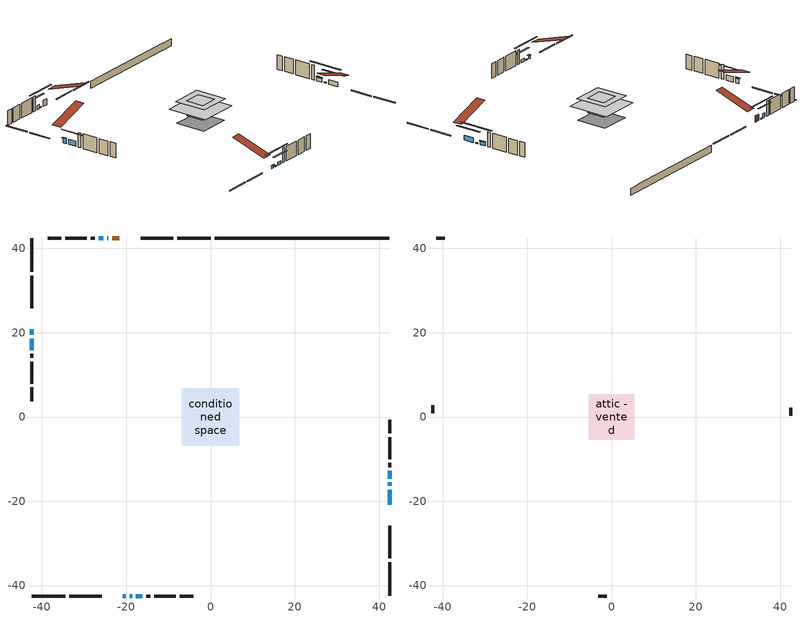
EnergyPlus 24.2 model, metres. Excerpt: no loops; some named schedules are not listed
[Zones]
conditioned space
 floor outside (Floor1 construction): -3.03,-3.03 -3.03,3.03 3.03,3.03 3.03,-3.03 z0.3
 floor adiabatic (AdiabaticFloorConstruction): -6.82,-6.82 -6.82,6.82 6.82,6.82 6.82,-6.82 z2.74
 floor foundation (Slab1 construction): -5.2,-5.16 -5.2,5.16 5.2,5.16 5.2,-5.16 z-2.06
 wall outside (RimJoist1 construction): 0.09,42.48 -7.91,42.48 / -42.48,-42.48 -34.48,-42.48 / -42.48,42.48 -42.48,34.48 / 42.48,-42.48 42.48,-34.48 z0.3:0.6
 wall outside (RimJoist2 construction): -8.84,42.48 -16.61,42.48 / -33.55,-42.48 -25.77,-42.48 / -42.48,33.55 -42.48,25.77 / 42.48,-33.55 42.48,-25.77 z0.3:0.6
 wall outside (AdiabaticWallConstruction 1): -21.61,42.48 -23.32,42.48 z0.3:2.33
 wall outside (AdiabaticWallConstruction): 42.48,-20.77 42.48,-17.29 z0.3:1.83; -20.77,-42.48 -20.1,-42.48 z0.3:1.19; -42.48,20.77 -42.48,19.55 z0.3:1.91; 42.48,-16.36 42.48,-15.53 z0.3:0.66; -24.24,42.48 -24.52,42.48 / -19.17,-42.48 -18.62,-42.48 z0.3:0.67; -25.45,42.48 -26.51,42.48 z0.3:1.7; -17.7,-42.48 -16.19,-42.48 z0.3:1.29; -42.48,18.62 -42.48,15.89 z0.3:2.1; 42.48,-14.61 42.48,-12.8 z0.3:1.49
 wall outside (Wall1 construction): -27.44,42.48 -28.4,42.48 / -15.27,-42.48 -14.3,-42.48 / -42.48,14.97 -42.48,14 / 42.48,-11.88 42.48,-10.91 z0.3:5.18
 wall outside (Wall2 construction): -29.33,42.48 -34.47,42.48 / -13.37,-42.48 -8.23,-42.48 / -42.48,13.07 -42.48,7.93 / 42.48,-9.98 42.48,-4.84 z0.3:5.18
 wall outside (Wall3 construction): -35.4,42.48 -38.67,42.48 / -7.3,-42.48 -4.04,-42.48 / -42.48,7 -42.48,3.74 / 42.48,-3.91 42.48,-0.65 z0.3:5.18
 wall foundation (FoundationWall1 construction): 1.02,42.48,-2.06 1.02,42.48,0.3 38.33,42.48,0.3 38.33,42.48,0.16 42.48,42.48,0.16 42.48,42.48,-2.06
 window (WindowConstruction): 42.48,-20.77 42.48,-17.29 z0.3:1.83
 window (WindowConstruction 5): -20.77,-42.48 -20.1,-42.48 z0.3:1.19
 window (WindowConstruction 6): -42.48,20.77 -42.48,19.55 z0.3:1.91
 window (WindowConstruction 7): 42.48,-16.36 42.48,-15.54 z0.3:0.66
 window (WindowConstruction 8): -24.25,42.48 -24.52,42.48 z0.3:0.66
 window (WindowConstruction 9): -19.17,-42.48 -18.62,-42.48 z0.3:0.66
 window (WindowConstruction 1): -25.45,42.48 -26.51,42.48 z0.3:1.7
 window (WindowConstruction 2): -17.69,-42.48 -16.2,-42.48 z0.3:1.29
 window (WindowConstruction 3): -42.48,18.62 -42.48,15.9 z0.3:2.1
 window (WindowConstruction 4): 42.48,-14.61 42.48,-12.8 z0.3:1.49
 door (Door): -21.61,42.48 -23.32,42.48 z0.3:2.33
 ceiling adiabatic (AdiabaticFloorConstruction): 6.82,-6.82 6.82,6.82 -6.82,6.82 -6.82,-6.82 z2.74
attic - vented
 floor to conditioned space (Floor2 construction Reversed): -3.03,-3.03 -3.03,3.03 3.03,3.03 3.03,-3.03 z5.18
 floor to conditioned space (Floor3 construction Reversed): -5.36,-5.36 -5.36,5.36 5.36,5.36 5.36,-5.36 z5.18
 wall outside (Wall4 construction): -39.6,42.48 -41.55,42.48 / -3.11,-42.48 -1.16,-42.48 / -42.48,2.81 -42.48,0.86 / 42.48,0.28 42.48,2.23 z0.3:5.18
 roof outside (Roof1 construction): -20.68,42.48,5.18 -20.68,30.54,9.16 -17.54,30.54,9.16 -17.54,42.48,5.18; -21.7,-42.48,5.18 -21.7,-30.54,9.16 -24.85,-30.54,9.16 -24.85,-42.48,5.18; -42.48,21.7,5.18 -30.54,21.7,9.16 -30.54,24.85,9.16 -42.48,24.85,5.18; 42.48,-21.7,5.18 30.54,-21.7,9.16 30.54,-24.85,9.16 42.48,-24.85,5.18
shading: 42.48,-14.65 42.48,-23.41 42.89,-23.41 42.89,-14.65 z4.47; -19.9,-42.48 -20.97,-42.48 -20.97,-42.89 -19.9,-42.89 z1.39; -42.48,19.35 -42.48,20.97 -42.89,20.97 -42.89,19.35 z2.11; 42.48,-10.16 42.48,-21.74 42.89,-21.74 42.89,-10.16 z6.04; -29.9,42.48 -18.87,42.48 -18.87,42.89 -29.9,42.89 z6.04; -13.24,-42.48 -24.55,-42.48 -24.55,-42.89 -13.24,-42.89 z6.04; -29.15,42.48 -22.81,42.48 -22.81,42.89 -29.15,42.89 z4.34; -13.56,-42.48 -20.33,-42.48 -20.33,-42.89 -13.56,-42.89 z3.93; -42.48,13.26 -42.48,21.26 -42.89,21.26 -42.89,13.26 z4.73; 42.48,-12.6 42.48,-14.81 42.89,-14.81 42.89,-12.6 z1.69
[Building]
Building 1: Terrain=Suburbs
[Site:Location]
Dauphin_MB: Latitude {deg}=51.1; Longitude {deg}=-100.05; Time Zone {hr}=-6; Elevation {m}=304; Keep Site Location Information=Yes
[Site:GroundTemperature:Shallow]
-3.0112, -5.6258, -5.83519, -4.59442, 0.38654, 5.3443, 9.64241, 12.3652, 12.5965, 10.382, 6.19347, 1.38779
[Site:WaterMainsTemperature]
Calculation Method=Schedule; Temperature Schedule=mains temperature schedule
[Material] Roughness=Rough; Thermal Absorptance=0.9
Name | Thickness {m} | Conductivity {W/m-K} | Density {kg/m3} | Specific Heat {J/kg-K} | Solar Absorptance | Visible Absorptance
asphalt or fiberglass shingles | 0.00635 | 0.162714 | 1121.4 | 1465.45 | 0.84 | 0.84
ceiling loosefill ins | 0.254 | 0.0480833 | 16.02 | 1046.75 | 0.7 | 0.7
ceiling loosefill ins 1 | 0.169333 | 0.0480833 | 16.02 | 1046.75 | 0.7 | 0.7
ceiling stud and cavity | 0.1397 | 0.163919 | 65.682 | 1177.47 | 0.7 | 0.7
ceiling stud and cavity 1 | 0.1397 | 0.139432 | 65.682 | 1177.47 | 0.7 | 0.7
concrete 4.0 in. | 0.1016 | 1.803125 | 2242.8 | 837.4 | 0.7 | 0.7
concrete 8.0 in. | 0.2032 | 1.803125 | 2242.8 | 837.4 | 0.7 | 0.7
door material | 0.04445 | 0.0451087 | 512.64 | 1214.23 | 0.7 | 0.7
exterior vertical ins | 0.0460229 | 0.029427 | 32.04 | 1214.23 | 0.7 | 0.7
floor covering | 0.0127 | 0.0433444 | 54.468 | 1339.84 | 0.6 | 0.6
floor rigid ins; rim joist rigid ins; wall rigid ins | 0.051816 | 0.029427 | 32.04 | 1214.23 | 0.7 | 0.7
floor rigid ins 1; wall rigid ins 1 | 0.512978 | 0.029427 | 32.04 | 1214.23 | 0.7 | 0.7
floor stud and cavity | 0.1397 | 0.0892238 | 92.3553 | 1139.71 | 0.7 | 0.7
floor stud and cavity 1 | 0.1397 | 1.75129 | 37.0049 | 1207.88 | 0.7 | 0.7
furniture material conditioned space 1 | 0.1524 | 0.115458 | 640.8 | 1214.23 | 0.6 | 0.6
gypsum board | 0.0127 | 0.160291 | 801 | 837.4 | 0.6 | 0.6
gypsum board 1 | 0.0127 | 0.160291 | 801 | 837.4 | 0.7 | 0.7
osb sheathing 0.5 in. | 0.0127 | 0.115458 | 512.64 | 1214.23 | 0.7 | 0.7
osb sheathing 0.75 in. | 0.01905 | 0.115458 | 512.64 | 1214.23 | 0.7 | 0.7
osb sheathing 2.0 in. | 0.0508 | 0.115458 | 512.64 | 1214.23 | 0.7 | 0.7
rim joist stud and cavity | 0.0508 | 0.0451784 | 125.044 | 1163.47 | 0.6 | 0.6
rim joist stud and cavity 1 | 0.0508 | 0.0402607 | 125.044 | 1163.47 | 0.6 | 0.6
wall stud and cavity | 0.1397 | 0.236836 | 139.0536 | 1170.24 | 0.7 | 0.7
wall stud and cavity 1 | 0.1397 | 0.212707 | 139.0536 | 1170.24 | 0.7 | 0.7
wall stud and cavity 2 | 0.1397 | 0.229306 | 139.0536 | 1170.24 | 0.7 | 0.7
wall stud and cavity 3 | 0.0889 | 6.1454 | 50.32683 | 1063.81 | 0.6 | 0.6
wall stud and cavity 4 | 0.0889 | 0.380278 | 52.3479 | 1209.89 | 0.7 | 0.7
wall stud and cavity 5 | 0.0889 | 0.391764 | 83.0341 | 1211.67 | 0.7 | 0.7
wood siding | 0.0254 | 0.102417 | 544.68 | 1172.36 | 0.4 | 0.4
wood siding 1 | 0.00254 | 0.102417 | 544.68 | 1172.36 | 0.4 | 0.4
wood siding 2; wood siding 3; wood siding 4 | 0.0254 | 0.102417 | 544.68 | 1172.36 | 0.7 | 0.7
[WindowMaterial:SimpleGlazingSystem]
Name | U-Factor {W/m2-K} | Solar Heat Gain Coefficient
WindowMaterial | 2.194547 | 0.6
WindowMaterial 1 | 2.21556 | 0.6
WindowMaterial 2 | 2.30697 | 0.56
WindowMaterial 3 | 2.16275 | 0.61
WindowMaterial 4 | 2.25473 | 0.58
WindowMaterial 5 | 2.34047 | 0.55
WindowMaterial 6 | 2.18433 | 0.61
WindowMaterial 7 | 2.67377 | 0.39
WindowMaterial 8 | 3.250655 | 0.43
[Construction]
AdiabaticFloorConstruction: floor stud and cavity 1, floor rigid ins 1, osb sheathing 0.75 in., floor covering
AdiabaticWallConstruction: wood siding 3, wall rigid ins 1, wall stud and cavity 4, gypsum board
AdiabaticWallConstruction 1: wood siding 4, wall rigid ins 1, wall stud and cavity 4, gypsum board
Door: door material
Floor1 construction: floor stud and cavity, floor rigid ins, osb sheathing 0.75 in., floor covering
Floor2 construction Reversed: gypsum board, ceiling stud and cavity, ceiling loosefill ins
Floor3 construction Reversed: gypsum board, ceiling stud and cavity 1, ceiling loosefill ins 1
FoundationWall1 construction: concrete 8.0 in., gypsum board 1
furniture construction conditioned space 1: furniture material conditioned space 1
PartitionWallConstruction: gypsum board, wall stud and cavity 5, gypsum board
RimJoist1 construction: wood siding 2, osb sheathing 2.0 in., rim joist stud and cavity
RimJoist2 construction: wood siding 2, rim joist rigid ins, osb sheathing 2.0 in., rim joist stud and cavity 1
Roof1 construction: asphalt or fiberglass shingles
Slab1 construction: concrete 4.0 in.
Wall1 construction: wood siding, wall rigid ins, osb sheathing 0.5 in., wall stud and cavity, gypsum board
Wall2 construction: wood siding, wall rigid ins, osb sheathing 0.5 in., wall stud and cavity 1, gypsum board
Wall3 construction: wood siding, wall rigid ins, osb sheathing 0.5 in., wall stud and cavity 2, gypsum board
Wall4 construction: wood siding 1, wall stud and cavity 3
WindowConstruction: WindowMaterial
WindowConstruction 1: WindowMaterial 1
WindowConstruction 2: WindowMaterial 2
WindowConstruction 3: WindowMaterial 3
WindowConstruction 4: WindowMaterial 4
WindowConstruction 5: WindowMaterial 5
WindowConstruction 6: WindowMaterial 6
WindowConstruction 7: WindowMaterial 7
WindowConstruction 8; WindowConstruction 9: WindowMaterial 8
[Zone] Multiplier=1; Part of Total Floor Area=Yes
Name | Volume {m3}
attic - vented | 98.485
conditioned space | 732.9
[Space]
Name | Zone | Volume {m3}
attic - vented 1 | attic - vented | 98.485
conditioned space 1 | conditioned space | 732.9
[ZoneInfiltration:EffectiveLeakageArea]
infil attic - vented 1: Zone or Space=attic - vented 1; Schedule=Always On Discrete; Effective Air Leakage Area {cm2}=5276.87; Stack Coefficient=0.000615767; Wind Coefficient=1.6766e-05
[ZoneMixing]
whole house fan mix: Zone or Space=attic - vented; Schedule=Always On Continuous; Design Flow Rate Calculation Method=Flow/Zone; Design Flow Rate {m3/s}=0; Source Zone or Space=conditioned space
[SurfaceProperty:ExposedFoundationPerimeter]
Slab1: Exposed Perimeter Calculation Method=TotalExposedPerimeter; Total Exposed Perimeter {m}=41.454
[InternalMass] Zone or ZoneList=conditioned space; Space or SpaceList=conditioned space 1
Name | Construction | Surface Area {m2}
furniture mass conditioned space 1 | furniture construction conditioned space 1 | 131.996
partition wall mass | PartitionWallConstruction | 329.989
[Lights]
interior lighting: Zone or ZoneList or Space or SpaceList=conditioned space 1; Schedule=interior lighting schedule; Design Level Calculation Method=LightingLevel; Lighting Level {W}=343.2; Return Air Fraction=0; Fraction Radiant=0.6; Fraction Visible=0.2; Fraction Replaceable=1
[People]
occupants: Zone or ZoneList or Space or SpaceList=conditioned space 1; Number of People Schedule=occupants schedule; Number of People Calculation Method=People; Number of People=3; Fraction Radiant=0.314171; Sensible Heat Fraction=0.56303; Activity Level Schedule=occupants activity schedule; Carbon Dioxide Generation Rate {m3/s-W}=0; Enable ASHRAE 55 Comfort Warnings=No; Mean Radiant Temperature Calculation Type=EnclosureAveraged
[ElectricEquipment] Zone or ZoneList or Space or SpaceList=conditioned space 1; Design Level Calculation Method=EquipmentLevel
Name | Schedule | Design Level {W} | Fraction Latent | Fraction Radiant | Fraction Lost
clothes dryer | clothes dryer schedule | 140.772 | 0.015 | 0.081 | 0.85
clothes washer | clothes washer schedule | 32.1985 | 0.03 | 0.162 | 0.7
cooking range | cooking range schedule | 215.147 | 0.08 | 0.432 | 0.2
dishwasher | dishwasher schedule | 66.8632 | 0.3 | 0.18 | 0.4
fridge | fridge schedule | 72.9452 | 0 | 0.6 | 0
mech vent house fan | mech vent house fan schedule | 14.2 | 0 | 0 | 1
mech vent house fan cfis | mech vent house fan cfis schedule | 0 | 0 | 0 | 0
misc plug loads | misc plug loads schedule | 494.7 | 0.045 | 0.513 | 0.1
whole house fan | Always On Discrete | 0 | 0 | 0 | 1
[OtherEquipment] Zone or ZoneList or Space or SpaceList=conditioned space 1; Design Level Calculation Method=EquipmentLevel
Name | Fuel Type | Schedule | Design Level {W} | Fraction Latent | Fraction Radiant | Fraction Lost
clothes dryer 1 | Electricity | clothes dryer schedule | 0 | 0.015 | 0.081 | 0.85
cooking range 1 | Electricity | cooking range schedule | 0 | 0.08 | 0.432 | 0.2
general water use latent | None | general water use schedule | 62.594 | 1 | 0 | 0
general water use sensible | None | general water use schedule | -61.6891 | 0 | 0.6 | 0
mech vent house fan latent load | None | Always On Discrete | 0 | 1 | 0 | 0
mech vent house fan sensible load | None | Always On Discrete | 0 | 0 | 0 | 0
water heater energy adjustment1 | NaturalGas | Always On Discrete | 0.01 | 0 | 0 | 1
[ZoneInfiltration:DesignFlowRate] Zone or ZoneList or Space or SpaceList=conditioned space 1; Schedule=Always On Discrete; Design Flow Rate Calculation Method=Flow/Zone; Design Flow Rate {m3/s}=0
infil flow; natural vent flow; whole house fan flow
[Foundation:Kiva]
Foundation Kiva 1: Initial Indoor Air Temperature {C}=21; Wall Height Above Grade {m}=0.300015; Wall Depth Below Slab {m}=0.2032; Custom Block Material Name 1=exterior vertical ins; Custom Block Depth 1 {m}=2.36001; Custom Block X Position 1 {m}=0.2159; Custom Block Z Position 1 {m}=0
[Foundation:Kiva:Settings]
Soil Conductivity {W/m-K}=0.849921; Soil Density {kg/m3}=1842.3; Soil Specific Heat {J/kg-K}=418.7; Ground Solar Absorptivity=0.9; Ground Thermal Absorptivity=0.9; Ground Surface Roughness {m}=0.03; Far-Field Width {m}=40; Deep-Ground Boundary Condition=ZeroFlux; Deep-Ground Depth {m}=40; Minimum Cell Dimension {m}=0.2; Maximum Cell Growth Coefficient=3; Simulation Timestep=Timestep
[Exterior:Lights]
exterior lighting: Schedule=exterior lighting schedule; Design Level {W}=75.6
[Schedule:Constant]
Name | Hourly Value
Always On Continuous; mech vent house fan schedule; mech vent house fan cfis schedule; Always On Discrete | 1
occupants activity schedule | 117.228
fridge schedule | 0
[Schedule:Week:Daily]
interior lighting schedule Week Rule - Jan1-Jan27: interior lighting schedule day, interior lighting schedule day, interior lighting schedule day, interior lighting schedule day, interior lighting schedule day, interior lighting schedule day, interior lighting schedule day, interior lighting schedule default day, interior lighting schedule default day, interior lighting schedule default day, interior lighting schedule default day, interior lighting schedule default day
interior lighting schedule Week Rule - Jan28-Feb3: interior lighting schedule day, interior lighting schedule day, interior lighting schedule day, interior lighting schedule day, interior lighting schedule day 1, interior lighting schedule day 1, interior lighting schedule day 1, interior lighting schedule default day, interior lighting schedule default day, interior lighting schedule default day, interior lighting schedule default day, interior lighting schedule default day
interior lighting schedule Week Rule - Feb4-Feb24: interior lighting schedule day 1, interior lighting schedule day 1, interior lighting schedule day 1, interior lighting schedule day 1, interior lighting schedule day 1, interior lighting schedule day 1, interior lighting schedule day 1, interior lighting schedule default day, interior lighting schedule default day, interior lighting schedule default day, interior lighting schedule default day, interior lighting schedule default day
interior lighting schedule Week Rule - Feb25-Mar3: interior lighting schedule day 1, interior lighting schedule day 1, interior lighting schedule day 1, interior lighting schedule day 1, interior lighting schedule day 2, interior lighting schedule day 2, interior lighting schedule day 2, interior lighting schedule default day, interior lighting schedule default day, interior lighting schedule default day, interior lighting schedule default day, interior lighting schedule default day
interior lighting schedule Week Rule - Mar4-Mar31: interior lighting schedule day 2, interior lighting schedule day 2, interior lighting schedule day 2, interior lighting schedule day 2, interior lighting schedule day 2, interior lighting schedule day 2, interior lighting schedule day 2, interior lighting schedule default day, interior lighting schedule default day, interior lighting schedule default day, interior lighting schedule default day, interior lighting schedule default day
interior lighting schedule Week Rule - Apr1-Apr28: interior lighting schedule day 3, interior lighting schedule day 3, interior lighting schedule day 3, interior lighting schedule day 3, interior lighting schedule day 3, interior lighting schedule day 3, interior lighting schedule day 3, interior lighting schedule default day, interior lighting schedule default day, interior lighting schedule default day, interior lighting schedule default day, interior lighting schedule default day
interior lighting schedule Week Rule - Apr29-May5: interior lighting schedule day 3, interior lighting schedule day 3, interior lighting schedule day 4, interior lighting schedule day 4, interior lighting schedule day 4, interior lighting schedule day 4, interior lighting schedule day 4, interior lighting schedule default day, interior lighting schedule default day, interior lighting schedule default day, interior lighting schedule default day, interior lighting schedule default day
interior lighting schedule Week Rule - May6-May26: interior lighting schedule day 4, interior lighting schedule day 4, interior lighting schedule day 4, interior lighting schedule day 4, interior lighting schedule day 4, interior lighting schedule day 4, interior lighting schedule day 4, interior lighting schedule default day, interior lighting schedule default day, interior lighting schedule default day, interior lighting schedule default day, interior lighting schedule default day
interior lighting schedule Week Rule - May27-Jun2: interior lighting schedule day 4, interior lighting schedule day 4, interior lighting schedule day 4, interior lighting schedule day 4, interior lighting schedule day 4, interior lighting schedule day 5, interior lighting schedule day 5, interior lighting schedule default day, interior lighting schedule default day, interior lighting schedule default day, interior lighting schedule default day, interior lighting schedule default day
interior lighting schedule Week Rule - Jun3-Jun30: interior lighting schedule day 5, interior lighting schedule day 5, interior lighting schedule day 5, interior lighting schedule day 5, interior lighting schedule day 5, interior lighting schedule day 5, interior lighting schedule day 5, interior lighting schedule default day, interior lighting schedule default day, interior lighting schedule default day, interior lighting schedule default day, interior lighting schedule default day
interior lighting schedule Week Rule - Jul1-Jul28: interior lighting schedule day 6, interior lighting schedule day 6, interior lighting schedule day 6, interior lighting schedule day 6, interior lighting schedule day 6, interior lighting schedule day 6, interior lighting schedule day 6, interior lighting schedule default day, interior lighting schedule default day, interior lighting schedule default day, interior lighting schedule default day, interior lighting schedule default day
interior lighting schedule Week Rule - Jul29-Aug4: interior lighting schedule day 6, interior lighting schedule day 6, interior lighting schedule day 6, interior lighting schedule day 7, interior lighting schedule day 7, interior lighting schedule day 7, interior lighting schedule day 7, interior lighting schedule default day, interior lighting schedule default day, interior lighting schedule default day, interior lighting schedule default day, interior lighting schedule default day
interior lighting schedule Week Rule - Aug5-Aug25: interior lighting schedule day 7, interior lighting schedule day 7, interior lighting schedule day 7, interior lighting schedule day 7, interior lighting schedule day 7, interior lighting schedule day 7, interior lighting schedule day 7, interior lighting schedule default day, interior lighting schedule default day, interior lighting schedule default day, interior lighting schedule default day, interior lighting schedule default day
interior lighting schedule Week Rule - Aug26-Sep1: interior lighting schedule day 7, interior lighting schedule day 7, interior lighting schedule day 7, interior lighting schedule day 7, interior lighting schedule day 7, interior lighting schedule day 7, interior lighting schedule day 8, interior lighting schedule default day, interior lighting schedule default day, interior lighting schedule default day, interior lighting schedule default day, interior lighting schedule default day
interior lighting schedule Week Rule - Sep2-Sep29: interior lighting schedule day 8, interior lighting schedule day 8, interior lighting schedule day 8, interior lighting schedule day 8, interior lighting schedule day 8, interior lighting schedule day 8, interior lighting schedule day 8, interior lighting schedule default day, interior lighting schedule default day, interior lighting schedule default day, interior lighting schedule default day, interior lighting schedule default day
interior lighting schedule Week Rule - Sep30-Oct6: interior lighting schedule day 8, interior lighting schedule day 9, interior lighting schedule day 9, interior lighting schedule day 9, interior lighting schedule day 9, interior lighting schedule day 9, interior lighting schedule day 9, interior lighting schedule default day, interior lighting schedule default day, interior lighting schedule default day, interior lighting schedule default day, interior lighting schedule default day
interior lighting schedule Week Rule - Oct7-Oct27: interior lighting schedule day 9, interior lighting schedule day 9, interior lighting schedule day 9, interior lighting schedule day 9, interior lighting schedule day 9, interior lighting schedule day 9, interior lighting schedule day 9, interior lighting schedule default day, interior lighting schedule default day, interior lighting schedule default day, interior lighting schedule default day, interior lighting schedule default day
interior lighting schedule Week Rule - Oct28-Nov3: interior lighting schedule day 9, interior lighting schedule day 9, interior lighting schedule day 9, interior lighting schedule day 9, interior lighting schedule day 10, interior lighting schedule day 10, interior lighting schedule day 10, interior lighting schedule default day, interior lighting schedule default day, interior lighting schedule default day, interior lighting schedule default day, interior lighting schedule default day
interior lighting schedule Week Rule - Nov4-Nov24: interior lighting schedule day 10, interior lighting schedule day 10, interior lighting schedule day 10, interior lighting schedule day 10, interior lighting schedule day 10, interior lighting schedule day 10, interior lighting schedule day 10, interior lighting schedule default day, interior lighting schedule default day, interior lighting schedule default day, interior lighting schedule default day, interior lighting schedule default day
interior lighting schedule Week Rule - Nov25-Dec1: interior lighting schedule day 10, interior lighting schedule day 10, interior lighting schedule day 10, interior lighting schedule day 10, interior lighting schedule day 10, interior lighting schedule day 10, interior lighting schedule day 11, interior lighting schedule default day, interior lighting schedule default day, interior lighting schedule default day, interior lighting schedule default day, interior lighting schedule default day
interior lighting schedule Week Rule - Dec2-Dec31: interior lighting schedule day 11, interior lighting schedule day 11, interior lighting schedule day 11, interior lighting schedule day 11, interior lighting schedule day 11, interior lighting schedule day 11, interior lighting schedule day 11, interior lighting schedule default day, interior lighting schedule default day, interior lighting schedule default day, interior lighting schedule default day, interior lighting schedule default day
occupants schedule Week Rule - Jan1-Dec31: occupants schedule day, occupants schedule day, occupants schedule day, occupants schedule day, occupants schedule day, occupants schedule day, occupants schedule day, occupants schedule default day, occupants schedule default day, occupants schedule default day, occupants schedule default day, occupants schedule default day
clothes dryer schedule Week Rule - Jan1-Dec31: clothes dryer schedule day, clothes dryer schedule day, clothes dryer schedule day, clothes dryer schedule day, clothes dryer schedule day, clothes dryer schedule day, clothes dryer schedule day, clothes dryer schedule default day, clothes dryer schedule default day, clothes dryer schedule default day, clothes dryer schedule default day, clothes dryer schedule default day
clothes washer schedule Week Rule - Jan1-Dec31: clothes washer schedule day, clothes washer schedule day, clothes washer schedule day, clothes washer schedule day, clothes washer schedule day, clothes washer schedule day, clothes washer schedule day, clothes washer schedule default day, clothes washer schedule default day, clothes washer schedule default day, clothes washer schedule default day, clothes washer schedule default day
cooking range schedule Week Rule - Jan1-Dec31: cooking range schedule day, cooking range schedule day, cooking range schedule day, cooking range schedule day, cooking range schedule day, cooking range schedule day, cooking range schedule day, cooking range schedule default day, cooking range schedule default day, cooking range schedule default day, cooking range schedule default day, cooking range schedule default day
dishwasher schedule Week Rule - Jan1-Dec31: dishwasher schedule day, dishwasher schedule day, dishwasher schedule day, dishwasher schedule day, dishwasher schedule day, dishwasher schedule day, dishwasher schedule day, dishwasher schedule default day, dishwasher schedule default day, dishwasher schedule default day, dishwasher schedule default day, dishwasher schedule default day
misc plug loads schedule Week Rule - Jan1-Dec31: misc plug loads schedule day, misc plug loads schedule day, misc plug loads schedule day, misc plug loads schedule day, misc plug loads schedule day, misc plug loads schedule day, misc plug loads schedule day, misc plug loads schedule default day, misc plug loads schedule default day, misc plug loads schedule default day, misc plug loads schedule default day, misc plug loads schedule default day
general water use schedule Week Rule - Jan1-Dec31: general water use schedule day, general water use schedule day, general water use schedule day, general water use schedule day, general water use schedule day, general water use schedule day, general water use schedule day, general water use schedule default day, general water use schedule default day, general water use schedule default day, general water use schedule default day, general water use schedule default day
exterior lighting schedule Week Rule - Jan1-Jan27: exterior lighting schedule day, exterior lighting schedule day, exterior lighting schedule day, exterior lighting schedule day, exterior lighting schedule day, exterior lighting schedule day, exterior lighting schedule day, exterior lighting schedule default day, exterior lighting schedule default day, exterior lighting schedule default day, exterior lighting schedule default day, exterior lighting schedule default day
exterior lighting schedule Week Rule - Jan28-Feb3: exterior lighting schedule day, exterior lighting schedule day, exterior lighting schedule day, exterior lighting schedule day, exterior lighting schedule day 1, exterior lighting schedule day 1, exterior lighting schedule day 1, exterior lighting schedule default day, exterior lighting schedule default day, exterior lighting schedule default day, exterior lighting schedule default day, exterior lighting schedule default day
exterior lighting schedule Week Rule - Feb4-Feb24: exterior lighting schedule day 1, exterior lighting schedule day 1, exterior lighting schedule day 1, exterior lighting schedule day 1, exterior lighting schedule day 1, exterior lighting schedule day 1, exterior lighting schedule day 1, exterior lighting schedule default day, exterior lighting schedule default day, exterior lighting schedule default day, exterior lighting schedule default day, exterior lighting schedule default day
exterior lighting schedule Week Rule - Feb25-Mar3: exterior lighting schedule day 1, exterior lighting schedule day 1, exterior lighting schedule day 1, exterior lighting schedule day 1, exterior lighting schedule day 2, exterior lighting schedule day 2, exterior lighting schedule day 2, exterior lighting schedule default day, exterior lighting schedule default day, exterior lighting schedule default day, exterior lighting schedule default day, exterior lighting schedule default day
exterior lighting schedule Week Rule - Mar4-Mar31: exterior lighting schedule day 2, exterior lighting schedule day 2, exterior lighting schedule day 2, exterior lighting schedule day 2, exterior lighting schedule day 2, exterior lighting schedule day 2, exterior lighting schedule day 2, exterior lighting schedule default day, exterior lighting schedule default day, exterior lighting schedule default day, exterior lighting schedule default day, exterior lighting schedule default day
exterior lighting schedule Week Rule - Apr1-Apr28: exterior lighting schedule day 3, exterior lighting schedule day 3, exterior lighting schedule day 3, exterior lighting schedule day 3, exterior lighting schedule day 3, exterior lighting schedule day 3, exterior lighting schedule day 3, exterior lighting schedule default day, exterior lighting schedule default day, exterior lighting schedule default day, exterior lighting schedule default day, exterior lighting schedule default day
exterior lighting schedule Week Rule - Apr29-May5: exterior lighting schedule day 3, exterior lighting schedule day 3, exterior lighting schedule day 4, exterior lighting schedule day 4, exterior lighting schedule day 4, exterior lighting schedule day 4, exterior lighting schedule day 4, exterior lighting schedule default day, exterior lighting schedule default day, exterior lighting schedule default day, exterior lighting schedule default day, exterior lighting schedule default day
exterior lighting schedule Week Rule - May6-May26: exterior lighting schedule day 4, exterior lighting schedule day 4, exterior lighting schedule day 4, exterior lighting schedule day 4, exterior lighting schedule day 4, exterior lighting schedule day 4, exterior lighting schedule day 4, exterior lighting schedule default day, exterior lighting schedule default day, exterior lighting schedule default day, exterior lighting schedule default day, exterior lighting schedule default day
exterior lighting schedule Week Rule - May27-Jun2: exterior lighting schedule day 4, exterior lighting schedule day 4, exterior lighting schedule day 4, exterior lighting schedule day 4, exterior lighting schedule day 4, exterior lighting schedule day 5, exterior lighting schedule day 5, exterior lighting schedule default day, exterior lighting schedule default day, exterior lighting schedule default day, exterior lighting schedule default day, exterior lighting schedule default day
exterior lighting schedule Week Rule - Jun3-Jun30: exterior lighting schedule day 5, exterior lighting schedule day 5, exterior lighting schedule day 5, exterior lighting schedule day 5, exterior lighting schedule day 5, exterior lighting schedule day 5, exterior lighting schedule day 5, exterior lighting schedule default day, exterior lighting schedule default day, exterior lighting schedule default day, exterior lighting schedule default day, exterior lighting schedule default day
exterior lighting schedule Week Rule - Jul1-Jul28: exterior lighting schedule day 6, exterior lighting schedule day 6, exterior lighting schedule day 6, exterior lighting schedule day 6, exterior lighting schedule day 6, exterior lighting schedule day 6, exterior lighting schedule day 6, exterior lighting schedule default day, exterior lighting schedule default day, exterior lighting schedule default day, exterior lighting schedule default day, exterior lighting schedule default day
exterior lighting schedule Week Rule - Jul29-Aug4: exterior lighting schedule day 6, exterior lighting schedule day 6, exterior lighting schedule day 6, exterior lighting schedule day 7, exterior lighting schedule day 7, exterior lighting schedule day 7, exterior lighting schedule day 7, exterior lighting schedule default day, exterior lighting schedule default day, exterior lighting schedule default day, exterior lighting schedule default day, exterior lighting schedule default day
exterior lighting schedule Week Rule - Aug5-Aug25: exterior lighting schedule day 7, exterior lighting schedule day 7, exterior lighting schedule day 7, exterior lighting schedule day 7, exterior lighting schedule day 7, exterior lighting schedule day 7, exterior lighting schedule day 7, exterior lighting schedule default day, exterior lighting schedule default day, exterior lighting schedule default day, exterior lighting schedule default day, exterior lighting schedule default day
exterior lighting schedule Week Rule - Aug26-Sep1: exterior lighting schedule day 7, exterior lighting schedule day 7, exterior lighting schedule day 7, exterior lighting schedule day 7, exterior lighting schedule day 7, exterior lighting schedule day 7, exterior lighting schedule day 8, exterior lighting schedule default day, exterior lighting schedule default day, exterior lighting schedule default day, exterior lighting schedule default day, exterior lighting schedule default day
exterior lighting schedule Week Rule - Sep2-Sep29: exterior lighting schedule day 8, exterior lighting schedule day 8, exterior lighting schedule day 8, exterior lighting schedule day 8, exterior lighting schedule day 8, exterior lighting schedule day 8, exterior lighting schedule day 8, exterior lighting schedule default day, exterior lighting schedule default day, exterior lighting schedule default day, exterior lighting schedule default day, exterior lighting schedule default day
exterior lighting schedule Week Rule - Sep30-Oct6: exterior lighting schedule day 8, exterior lighting schedule day 9, exterior lighting schedule day 9, exterior lighting schedule day 9, exterior lighting schedule day 9, exterior lighting schedule day 9, exterior lighting schedule day 9, exterior lighting schedule default day, exterior lighting schedule default day, exterior lighting schedule default day, exterior lighting schedule default day, exterior lighting schedule default day
exterior lighting schedule Week Rule - Oct7-Oct27: exterior lighting schedule day 9, exterior lighting schedule day 9, exterior lighting schedule day 9, exterior lighting schedule day 9, exterior lighting schedule day 9, exterior lighting schedule day 9, exterior lighting schedule day 9, exterior lighting schedule default day, exterior lighting schedule default day, exterior lighting schedule default day, exterior lighting schedule default day, exterior lighting schedule default day
exterior lighting schedule Week Rule - Oct28-Nov3: exterior lighting schedule day 9, exterior lighting schedule day 9, exterior lighting schedule day 9, exterior lighting schedule day 9, exterior lighting schedule day 10, exterior lighting schedule day 10, exterior lighting schedule day 10, exterior lighting schedule default day, exterior lighting schedule default day, exterior lighting schedule default day, exterior lighting schedule default day, exterior lighting schedule default day
[Schedule:Year]
interior lighting schedule: interior lighting schedule Week Rule - Jan1-Jan27, 1, 1, 1, 27, interior lighting schedule Week Rule - Jan28-Feb3, 1, 28, 2, 3, interior lighting schedule Week Rule - Feb4-Feb24, 2, 4, 2, 24, interior lighting schedule Week Rule - Feb25-Mar3, 2, 25, 3, 3, interior lighting schedule Week Rule - Mar4-Mar31, 3, 4, 3, 31, interior lighting schedule Week Rule - Apr1-Apr28, 4, 1, 4, 28, interior lighting schedule Week Rule - Apr29-May5, 4, 29, 5, 5, interior lighting schedule Week Rule - May6-May26, 5, 6, 5, 26, interior lighting schedule Week Rule - May27-Jun2, 5, 27, 6, 2, interior lighting schedule Week Rule - Jun3-Jun30, 6, 3, 6, 30, interior lighting schedule Week Rule - Jul1-Jul28, 7, 1, 7, 28, interior lighting schedule Week Rule - Jul29-Aug4, 7, 29, 8, 4, interior lighting schedule Week Rule - Aug5-Aug25, 8, 5, 8, 25, interior lighting schedule Week Rule - Aug26-Sep1, 8, 26, 9, 1, interior lighting schedule Week Rule - Sep2-Sep29, 9, 2, 9, 29, interior lighting schedule Week Rule - Sep30-Oct6, 9, 30, 10, 6, interior lighting schedule Week Rule - Oct7-Oct27, 10, 7, 10, 27, interior lighting schedule Week Rule - Oct28-Nov3, 10, 28, 11, 3, interior lighting schedule Week Rule - Nov4-Nov24, 11, 4, 11, 24, interior lighting schedule Week Rule - Nov25-Dec1, 11, 25, 12, 1, interior lighting schedule Week Rule - Dec2-Dec31, 12, 2, 12, 31
occupants schedule: occupants schedule Week Rule - Jan1-Dec31, 1, 1, 12, 31
clothes dryer schedule: clothes dryer schedule Week Rule - Jan1-Dec31, 1, 1, 12, 31
clothes washer schedule: clothes washer schedule Week Rule - Jan1-Dec31, 1, 1, 12, 31
cooking range schedule: cooking range schedule Week Rule - Jan1-Dec31, 1, 1, 12, 31
dishwasher schedule: dishwasher schedule Week Rule - Jan1-Dec31, 1, 1, 12, 31
misc plug loads schedule: misc plug loads schedule Week Rule - Jan1-Dec31, 1, 1, 12, 31
general water use schedule: general water use schedule Week Rule - Jan1-Dec31, 1, 1, 12, 31
exterior lighting schedule: exterior lighting schedule Week Rule - Jan1-Jan27, 1, 1, 1, 27, exterior lighting schedule Week Rule - Jan28-Feb3, 1, 28, 2, 3, exterior lighting schedule Week Rule - Feb4-Feb24, 2, 4, 2, 24, exterior lighting schedule Week Rule - Feb25-Mar3, 2, 25, 3, 3, exterior lighting schedule Week Rule - Mar4-Mar31, 3, 4, 3, 31, exterior lighting schedule Week Rule - Apr1-Apr28, 4, 1, 4, 28, exterior lighting schedule Week Rule - Apr29-May5, 4, 29, 5, 5, exterior lighting schedule Week Rule - May6-May26, 5, 6, 5, 26, exterior lighting schedule Week Rule - May27-Jun2, 5, 27, 6, 2, exterior lighting schedule Week Rule - Jun3-Jun30, 6, 3, 6, 30, exterior lighting schedule Week Rule - Jul1-Jul28, 7, 1, 7, 28, exterior lighting schedule Week Rule - Jul29-Aug4, 7, 29, 8, 4, exterior lighting schedule Week Rule - Aug5-Aug25, 8, 5, 8, 25, exterior lighting schedule Week Rule - Aug26-Sep1, 8, 26, 9, 1, exterior lighting schedule Week Rule - Sep2-Sep29, 9, 2, 9, 29, exterior lighting schedule Week Rule - Sep30-Oct6, 9, 30, 10, 6, exterior lighting schedule Week Rule - Oct7-Oct27, 10, 7, 10, 27, exterior lighting schedule Week Rule - Oct28-Nov3, 10, 28, 11, 3, exterior lighting schedule Week Rule - Nov4-Nov24, 11, 4, 11, 24, exterior lighting schedule Week Rule - Nov25-Dec1, 11, 25, 12, 1, exterior lighting schedule Week Rule - Dec2-Dec31, 12, 2, 12, 31
[Schedule:Compact]
mains temperature schedule: Through: 01/01, For: AllDays, Until: 24:00, 3.195, Through: 01/02, For: AllDays, Until: 24:00, 3.11444, Through: 01/03, For: AllDays, Until: 24:00, 3.035, Through: 01/04, For: AllDays, Until: 24:00, 2.95667, Through: 01/05, For: AllDays, Until: 24:00, 2.87944, Through: 01/06, For: AllDays, Until: 24:00, 2.80333, Through: 01/07, For: AllDays, Until: 24:00, 2.72833, Through: 01/08, For: AllDays, Until: 24:00, 2.65444, Through: 01/09, For: AllDays, Until: 24:00, 2.58167, Through: 01/10, For: AllDays, Until: 24:00, 2.51, Through: 01/11, For: AllDays, Until: 24:00, 2.43944, Through: 01/12, For: AllDays, Until: 24:00, 2.37056, Through: 01/13, For: AllDays, Until: 24:00, 2.30278, Through: 01/14, For: AllDays, Until: 24:00, 2.23611, Through: 01/15, For: AllDays, Until: 24:00, 2.17056, Through: 01/16, For: AllDays, Until: 24:00, 2.10667, Through: 01/17, For: AllDays, Until: 24:00, 2.04389, Through: 01/18, For: AllDays, Until: 24:00, 1.98222, Through: 01/19, For: AllDays, Until: 24:00, 1.92222, Through: 01/20, For: AllDays, Until: 24:00, 1.86333, Through: 01/21, For: AllDays, Until: 24:00, 1.80611, Through: 01/22, For: AllDays, Until: 24:00, 1.75056, Through: 01/23, For: AllDays, Until: 24:00, 1.69556, Through: 01/24, For: AllDays, Until: 24:00, 1.64278, Through: 01/25, For: AllDays, Until: 24:00, 1.59111, Through: 01/26, For: AllDays, Until: 24:00, 1.54111, Through: 01/27, For: AllDays, Until: 24:00, 1.49222, Through: 01/28, For: AllDays, Until: 24:00, 1.44556, Through: 01/29, For: AllDays, Until: 24:00, 1.39944, Through: 01/30, For: AllDays, Until: 24:00, 1.35556, Through: 01/31, For: AllDays, Until: 24:00, 1.31333, Through: 02/01, For: AllDays, Until: 24:00, 1.27222, Through: 02/02, For: AllDays, Until: 24:00, 1.23278, Through: 02/03, For: AllDays, Until: 24:00, 1.195, Through: 02/04, For: AllDays, Until: 24:00, 1.15833, Through: 02/05, For: AllDays, Until: 24:00, 1.12389, Through: 02/06, For: AllDays, Until: 24:00, 1.09056, Through: 02/07, For: AllDays, Until: 24:00, 1.05944, Through: 02/08, For: AllDays, Until: 24:00, 1.02944, Through: 02/09, For: AllDays, Until: 24:00, 1.00111, Through: 02/10, For: AllDays, Until: 24:00, 0.975, Through: 02/11, For: AllDays, Until: 24:00, 0.95, Through: 02/12, For: AllDays, Until: 24:00, 0.926667, Through: 02/13, For: AllDays, Until: 24:00, 0.905, Through: 02/14, For: AllDays, Until: 24:00, 0.885, Through: 02/15, For: AllDays, Until: 24:00, 0.867222, Through: 02/16, For: AllDays, Until: 24:00, 0.850556, Through: 02/17, For: AllDays, Until: 24:00, 0.835556, Through: 02/18, For: AllDays, Until: 24:00, 0.822778, Through: 02/19, For: AllDays, Until: 24:00, 0.811111, Through: 02/20, For: AllDays, Until: 24:00, 0.801111, Through: 02/21, For: AllDays, Until: 24:00, 0.793333, Through: 02/22, For: AllDays, Until: 24:00, 0.787222, Through: 02/23, For: AllDays, Until: 24:00, 0.782222, Through: 02/24, For: AllDays, Until: 24:00, 0.779444, Through: 02/25, For: AllDays, Until: 24:00, 0.778333, Through: 02/26, For: AllDays, Until: 24:00, 0.778889, Through: 02/27, For: AllDays, Until: 24:00, 0.781111, Through: 02/28, For: AllDays, Until: 24:00, 0.785, Through: 03/01, For: AllDays, Until: 24:00, 0.790556, Through: 03/02, For: AllDays, Until: 24:00, 0.797778, Through: 03/03, For: AllDays, Until: 24:00, 0.807222, Through: 03/04, For: AllDays, Until: 24:00, 0.817778, Through: 03/05, For: AllDays, Until: 24:00, 0.83, Through: 03/06, For: AllDays, Until: 24:00, 0.844444, Through: 03/07, For: AllDays, Until: 24:00, 0.86, Through: 03/08, For: AllDays, Until: 24:00, 0.877778, Through: 03/09, For: AllDays, Until: 24:00, 0.897222, Through: 03/10, For: AllDays, Until: 24:00, 0.917778, Through: 03/11, For: AllDays, Until: 24:00, 0.940556, Through: 03/12, For: AllDays, Until: 24:00, 0.964444, Through: 03/13, For: AllDays, Until: 24:00, 0.990556, Through: 03/14, For: AllDays, Until: 24:00, 1.01778, Through: 03/15, For: AllDays, Until: 24:00, 1.04722, Through: 03/16, For: AllDays, Until: 24:00, 1.07778, Through: 03/17, For: AllDays, Until: 24:00, 1.11056, Through: 03/18, For: AllDays, Until: 24:00, 1.14444, Through: 03/19, For: AllDays, Until: 24:00, 1.18, Through: 03/20, For: AllDays, Until: 24:00, 1.21722, Through: 03/21, For: AllDays, Until: 24:00, 1.25611, Through: 03/22, For: AllDays, Until: 24:00, 1.29667, Through: 03/23, For: AllDays, Until: 24:00, 1.33833, Through: 03/24, For: AllDays, Until: 24:00, 1.38167, Through: 03/25, For: AllDays, Until: 24:00, 1.42667, Through: 03/26, For: AllDays, Until: 24:00, 1.47333, Through: 03/27, For: AllDays, Until: 24:00, 1.52167, Through: 03/28, For: AllDays, Until: 24:00, 1.57111, Through: 03/29, For: AllDays, Until: 24:00, 1.62222, Through: 03/30, For: AllDays, Until: 24:00, 1.67444, Through: 03/31, For: AllDays, Until: 24:00, 1.72833, Through: 04/01, For: AllDays, Until: 24:00, 1.78389, Through: 04/02, For: AllDays, Until: 24:00, 1.84056, Through: 04/03, For: AllDays, Until: 24:00, 1.89833, Through: 04/04, For: AllDays, Until: 24:00, 1.95833, Through: 04/05, For: AllDays, Until: 24:00, 2.01889, Through: 04/06, For: AllDays, Until: 24:00, 2.08111, Through: 04/07, For: AllDays, Until: 24:00, 2.145, Through: 04/08, For: AllDays, Until: 24:00, 2.20944, Through: 04/09, For: AllDays, Until: 24:00, 2.27556, Through: 04/10, For: AllDays, Until: 24:00, 2.34333, Through: 04/11, For: AllDays, Until: 24:00, 2.41167, Through: 04/12, For: AllDays, Until: 24:00, 2.48167, Through: 04/13, For: AllDays, Until: 24:00, 2.55278, Through: 04/14, For: AllDays, Until: 24:00, 2.625, Through: 04/15, For: AllDays, Until: 24:00, 2.69833, Through: 04/16, For: AllDays, Until: 24:00, 2.77333, Through: 04/17, For: AllDays, Until: 24:00, 2.84889, Through: 04/18, For: AllDays, Until: 24:00, 2.92556, Through: 04/19, For: AllDays, Until: 24:00, 3.00333, Through: 04/20, For: AllDays, Until: 24:00, 3.08278, Through: 04/21, For: AllDays, Until: 24:00, 3.16222, Through: 04/22, For: AllDays, Until: 24:00, 3.24333, Through: 04/23, For: AllDays, Until: 24:00, 3.32556, Through: 04/24, For: AllDays, Until: 24:00, 3.40833, Through: 04/25, For: AllDays, Until: 24:00, 3.49222, Through: 04/26, For: AllDays, Until: 24:00, 3.57667, Through: 04/27, For: AllDays, Until: 24:00, 3.66278, Through: 04/28, For: AllDays, Until: 24:00, 3.74889, Through: 04/29, For: AllDays, Until: 24:00, 3.83611, Through: 04/30, For: AllDays, Until: 24:00, 3.92444, Through: 05/01, For: AllDays, Until: 24:00, 4.01333, Through: 05/02, For: AllDays, Until: 24:00, 4.10278, Through: 05/03, For: AllDays, Until: 24:00, 4.19333, Through: 05/04, For: AllDays, Until: 24:00, 4.28444, Through: 05/05, For: AllDays, Until: 24:00, 4.37611, Through: 05/06, For: AllDays, Until: 24:00, 4.46833, Through: 05/07, For: AllDays, Until: 24:00, 4.56167, Through: 05/08, For: AllDays, Until: 24:00, 4.655, Through: 05/09, For: AllDays, Until: 24:00, 4.74944, Through: 05/10, For: AllDays, Until: 24:00, 4.84389, Through: 05/11, For: AllDays, Until: 24:00, 4.93944, Through: 05/12, For: AllDays, Until: 24:00, 5.035, Through: 05/13, For: AllDays, Until: 24:00, 5.13111, Through: 05/14, For: AllDays, Until: 24:00, 5.22778, Through: 05/15, For: AllDays, Until: 24:00, 5.32444, Through: 05/16, For: AllDays, Until: 24:00, 5.42167, Through: 05/17, For: AllDays, Until: 24:00, 5.51944, Through: 05/18, For: AllDays, Until: 24:00, 5.61778, Through: 05/19, For: AllDays, Until: 24:00, 5.71556, Through: 05/20, For: AllDays, Until: 24:00, 5.81444, Through: 05/21, For: AllDays, Until: 24:00, 5.91278, Through: 05/22, For: AllDays, Until: 24:00, 6.01167, Through: 05/23, For: AllDays, Until: 24:00, 6.11111, Through: 05/24, For: AllDays, Until: 24:00, 6.21, Through: 05/25, For: AllDays, Until: 24:00, 6.30944, Through: 05/26, For: AllDays, Until: 24:00, 6.40889, Through: 05/27, For: AllDays, Until: 24:00, 6.50833, Through: 05/28, For: AllDays, Until: 24:00, 6.60778, Through: 05/29, For: AllDays, Until: 24:00, 6.70722, Through: 05/30, For: AllDays, Until: 24:00, 6.80611, Through: 05/31, For: AllDays, Until: 24:00, 6.90556, Through: 06/01, For: AllDays, Until: 24:00, 7.005, Through: 06/02, For: AllDays, Until: 24:00, 7.10389, Through: 06/03, For: AllDays, Until: 24:00, 7.20278, Through: 06/04, For: AllDays, Until: 24:00, 7.30167, Through: 06/05, For: AllDays, Until: 24:00, 7.4, Through: 06/06, For: AllDays, Until: 24:00, 7.49833, Through: 06/07, For: AllDays, Until: 24:00, 7.59611, Through: 06/08, For: AllDays, Until: 24:00, 7.69389, Through: 06/09, For: AllDays, Until: 24:00, 7.79111, Through: 06/10, For: AllDays, Until: 24:00, 7.88778, Through: 06/11, For: AllDays, Until: 24:00, 7.98444, Through: 06/12, For: AllDays, Until: 24:00, 8.08056, Through: 06/13, For: AllDays, Until: 24:00, 8.17611, Through: 06/14, For: AllDays, Until: 24:00, 8.27167, Through: 06/15, For: AllDays, Until: 24:00, 8.36611, Through: 06/16, For: AllDays, Until: 24:00, 8.46056, Through: 06/17, For: AllDays, Until: 24:00, 8.55389, Through: 06/18, For: AllDays, Until: 24:00, 8.64667, Through: 06/19, For: AllDays, Until: 24:00, 8.73944, Through: 06/20, For: AllDays, Until: 24:00, 8.83111, Through: 06/21, For: AllDays, Until: 24:00, 8.92222, Through: 06/22, For: AllDays, Until: 24:00, 9.01222, Through: 06/23, For: AllDays, Until: 24:00, 9.10222, Through: 06/24, For: AllDays, Until: 24:00, 9.19111, Through: 06/25, For: AllDays, Until: 24:00, 9.27889, Through: 06/26, For: AllDays, Until: 24:00, 9.36611, Through: 06/27, For: AllDays, Until: 24:00, 9.45278, Through: 06/28, For: AllDays, Until: 24:00, 9.53833, Through: 06/29, For: AllDays, Until: 24:00, 9.62278, Through: 06/30, For: AllDays, Until: 24:00, 9.70667, Through: 07/01, For: AllDays, Until: 24:00, 9.78944, Through: 07/02, For: AllDays, Until: 24:00, 9.87167, Through: 07/03, For: AllDays, Until: 24:00, 9.95222, Through: 07/04, For: AllDays, Until: 24:00, 10.0322, Through: 07/05, For: AllDays, Until: 24:00, 10.1111, Through: 07/06, For: AllDays, Until: 24:00, 10.1889, Through: 07/07, For: AllDays, Until: 24:00, 10.2661, Through: 07/08, For: AllDays, Until: 24:00, 10.3417, Through: 07/09, For: AllDays, Until: 24:00, 10.4161, Through: 07/10, For: AllDays, Until: 24:00, 10.4894, Through: 07/11, For: AllDays, Until: 24:00, 10.5617, Through: 07/12, For: AllDays, Until: 24:00, 10.6328, Through: 07/13, For: AllDays, Until: 24:00, 10.7028, Through: 07/14, For: AllDays, Until: 24:00, 10.7711, Through: 07/15, For: AllDays, Until: 24:00, 10.8383, Through: 07/16, For: AllDays, Until: 24:00, 10.9044, Through: 07/17, For: AllDays, Until: 24:00, 10.9694, Through: 07/18, For: AllDays, Until: 24:00, 11.0328, Through: 07/19, For: AllDays, Until: 24:00, 11.095, Through: 07/20, For: AllDays, Until: 24:00, 11.1561, Through: 07/21, For: AllDays, Until: 24:00, 11.2156, Through: 07/22, For: AllDays, Until: 24:00, 11.2733, Through: 07/23, For: AllDays, Until: 24:00, 11.33, Through: 07/24, For: AllDays, Until: 24:00, 11.3856, Through: 07/25, For: AllDays, Until: 24:00, 11.4394, Through: 07/26, For: AllDays, Until: 24:00, 11.4917, Through: 07/27, For: AllDays, Until: 24:00, 11.5428, Through: 07/28, For: AllDays, Until: 24:00, 11.5922, Through: 07/29, For: AllDays, Until: 24:00, 11.64, Through: 07/30, For: AllDays, Until: 24:00, 11.6867, Through: 07/31, For: AllDays, Until: 24:00, 11.7317, Through: 08/01, For: AllDays, Until: 24:00, 11.775, Through: 08/02, For: AllDays, Until: 24:00, 11.8167, Through: 08/03, For: AllDays, Until: 24:00, 11.8572, Through: 08/04, For: AllDays, Until: 24:00, 11.8956, Through: 08/05, For: AllDays, Until: 24:00, 11.9328, Through: 08/06, For: AllDays, Until: 24:00, 11.9683, Through: 08/07, For: AllDays, Until: 24:00, 12.0022, Through: 08/08, For: AllDays, Until: 24:00, 12.035, Through: 08/09, For: AllDays, Until: 24:00, 12.0656, Through: 08/10, For: AllDays, Until: 24:00, 12.0944, Through: 08/11, For: AllDays, Until: 24:00, 12.1222, Through: 08/12, For: AllDays, Until: 24:00, 12.1478, Through: 08/13, For: AllDays, Until: 24:00, 12.1722, Through: 08/14, For: AllDays, Until: 24:00, 12.1944, Through: 08/15, For: AllDays, Until: 24:00, 12.215, Through: 08/16, For: AllDays, Until: 24:00, 12.2344, Through: 08/17, For: AllDays, Until: 24:00, 12.2517, Through: 08/18, For: AllDays, Until: 24:00, 12.2678, Through: 08/19, For: AllDays, Until: 24:00, 12.2817, Through: 08/20, For: AllDays, Until: 24:00, 12.2939, Through: 08/21, For: AllDays, Until: 24:00, 12.305, Through: 08/22, For: AllDays, Until: 24:00, 12.3139, Through: 08/23, For: AllDays, Until: 24:00, 12.3211, Through: 08/24, For: AllDays, Until: 24:00, 12.3267, Through: 08/25, For: AllDays, Until: 24:00, 12.3306, Through: 08/26, For: AllDays, Until: 24:00, 12.3328, Through: 08/27, For: AllDays, Until: 24:00, 12.3328, Through: 08/28, For: AllDays, Until: 24:00, 12.3317, Through: 08/29, For: AllDays, Until: 24:00, 12.3289, Through: 08/30, For: AllDays, Until: 24:00, 12.3239, Through: 08/31, For: AllDays, Until: 24:00, 12.3178, Through: 09/01, For: AllDays, Until: 24:00, 12.3094, Through: 09/02, For: AllDays, Until: 24:00, 12.3, Through: 09/03, For: AllDays, Until: 24:00, 12.2883, Through: 09/04, For: AllDays, Until: 24:00, 12.275, Through: 09/05, For: AllDays, Until: 24:00, 12.26, Through: 09/06, For: AllDays, Until: 24:00, 12.2433, Through: 09/07, For: AllDays, Until: 24:00, 12.225, Through: 09/08, For: AllDays, Until: 24:00, 12.2056, Through: 09/09, For: AllDays, Until: 24:00, 12.1839, Through: 09/10, For: AllDays, Until: 24:00, 12.1606, Through: 09/11, For: AllDays, Until: 24:00, 12.1356, Through: 09/12, For: AllDays, Until: 24:00, 12.1089, Through: 09/13, For: AllDays, Until: 24:00, 12.0806, Through: 09/14, For: AllDays, Until: 24:00, 12.0506, Through: 09/15, For: AllDays, Until: 24:00, 12.0189, Through: 09/16, For: AllDays, Until: 24:00, 11.9861, Through: 09/17, For: AllDays, Until: 24:00, 11.9511, Through: 09/18, For: AllDays, Until: 24:00, 11.915, Through: 09/19, For: AllDays, Until: 24:00, 11.8772, Through: 09/20, For: AllDays, Until: 24:00, 11.8372, Through: 09/21, For: AllDays, Until: 24:00, 11.7967, Through: 09/22, For: AllDays, Until: 24:00, 11.7539, Through: 09/23, For: AllDays, Until: 24:00, 11.7094, Through: 09/24, For: AllDays, Until: 24:00, 11.6639, Through: 09/25, For: AllDays, Until: 24:00, 11.6167, Through: 09/26, For: AllDays, Until: 24:00, 11.5678, Through: 09/27, For: AllDays, Until: 24:00, 11.5178, Through: 09/28, For: AllDays, Until: 24:00, 11.4661, Through: 09/29, For: AllDays, Until: 24:00, 11.4133, Through: 09/30, For: AllDays, Until: 24:00, 11.3583, Through: 10/01, For: AllDays, Until: 24:00, 11.3028, Through: 10/02, For: AllDays, Until: 24:00, 11.245, Through: 10/03, For: AllDays, Until: 24:00, 11.1867, Through: 10/04, For: AllDays, Until: 24:00, 11.1261, Through: 10/05, For: AllDays, Until: 24:00, 11.065, Through: 10/06, For: AllDays, Until: 24:00, 11.0022, Through: 10/07, For: AllDays, Until: 24:00, 10.9378, Through: 10/08, For: AllDays, Until: 24:00, 10.8722, Through: 10/09, For: AllDays, Until: 24:00, 10.8056, Through: 10/10, For: AllDays, Until: 24:00, 10.7378, Through: 10/11, For: AllDays, Until: 24:00, 10.6683, Through: 10/12, For: AllDays, Until: 24:00, 10.5983, Through: 10/13, For: AllDays, Until: 24:00, 10.5267, Through: 10/14, For: AllDays, Until: 24:00, 10.4539, Through: 10/15, For: AllDays, Until: 24:00, 10.38, Through: 10/16, For: AllDays, Until: 24:00, 10.3044, Through: 10/17, For: AllDays, Until: 24:00, 10.2283, Through: 10/18, For: AllDays, Until: 24:00, 10.1511, Through: 10/19, For: AllDays, Until: 24:00, 10.0728, Through: 10/20, For: AllDays, Until: 24:00, 9.99333, Through: 10/21, For: AllDays, Until: 24:00, 9.91278, Through: 10/22, For: AllDays, Until: 24:00, 9.83167, Through: 10/23, For: AllDays, Until: 24:00, 9.74944, Through: 10/24, For: AllDays, Until: 24:00, 9.66611, Through: 10/25, For: AllDays, Until: 24:00, 9.58167, Through: 10/26, For: AllDays, Until: 24:00, 9.49667, Through: 10/27, For: AllDays, Until: 24:00, 9.41056, Through: 10/28, For: AllDays, Until: 24:00, 9.32389, Through: 10/29, For: AllDays, Until: 24:00, 9.23611, Through: 10/30, For: AllDays, Until: 24:00, 9.14778, Through: 10/31, For: AllDays, Until: 24:00, 9.05833, Through: 11/01, For: AllDays, Until: 24:00, 8.96833, Through: 11/02, For: AllDays, Until: 24:00, 8.87778, Through: 11/03, For: AllDays, Until: 24:00, 8.78611, Through: 11/04, For: AllDays, Until: 24:00, 8.69444, Through: 11/05, For: AllDays, Until: 24:00, 8.60167, Through: 11/06, For: AllDays, Until: 24:00, 8.50833, Through: 11/07, For: AllDays, Until: 24:00, 8.41444, Through: 11/08, For: AllDays, Until: 24:00, 8.32, Through: 11/09, For: AllDays, Until: 24:00, 8.225, Through: 11/10, For: AllDays, Until: 24:00, 8.12944, Through: 11/11, For: AllDays, Until: 24:00, 8.03389, Through: 11/12, For: AllDays, Until: 24:00, 7.93722, Through: 11/13, For: AllDays, Until: 24:00, 7.84056, Through: 11/14, For: AllDays, Until: 24:00, 7.74333, Through: 11/15, For: AllDays, Until: 24:00, 7.64611, Through: 11/16, For: AllDays, Until: 24:00, 7.54833, Through: 11/17, For: AllDays, Until: 24:00, 7.45, Through: 11/18, For: AllDays, Until: 24:00, 7.35167, Through: 11/19, For: AllDays, Until: 24:00, 7.25333, Through: 11/20, For: AllDays, Until: 24:00, 7.15444, Through: 11/21, For: AllDays, Until: 24:00, 7.05556, Through: 11/22, For: AllDays, Until: 24:00, 6.95611, Through: 11/23, For: AllDays, Until: 24:00, 6.85722, Through: 11/24, For: AllDays, Until: 24:00, 6.75778, Through: 11/25, For: AllDays, Until: 24:00, 6.65833, Through: 11/26, For: AllDays, Until: 24:00, 6.55889, Through: 11/27, For: AllDays, Until: 24:00, 6.45944, Through: 11/28, For: AllDays, Until: 24:00, 6.36, Through: 11/29, For: AllDays, Until: 24:00, 6.26111, Through: 11/30, For: AllDays, Until: 24:00, 6.16167, Through: 12/01, For: AllDays, Until: 24:00, 6.06222, Through: 12/02, For: AllDays, Until: 24:00, 5.96333, Through: 12/03, For: AllDays, Until: 24:00, 5.86444, Through: 12/04, For: AllDays, Until: 24:00, 5.76611, Through: 12/05, For: AllDays, Until: 24:00, 5.66778, Through: 12/06, For: AllDays, Until: 24:00, 5.56944, Through: 12/07, For: AllDays, Until: 24:00, 5.47167, Through: 12/08, For: AllDays, Until: 24:00, 5.37444, Through: 12/09, For: AllDays, Until: 24:00, 5.27722, Through: 12/10, For: AllDays, Until: 24:00, 5.18056, Through: 12/11, For: AllDays, Until: 24:00, 5.08389, Through: 12/12, For: AllDays, Until: 24:00, 4.98833, Through: 12/13, For: AllDays, Until: 24:00, 4.89278, Through: 12/14, For: AllDays, Until: 24:00, 4.79778, Through: 12/15, For: AllDays, Until: 24:00, 4.70333, Through: 12/16, For: AllDays, Until: 24:00, 4.60944, Through: 12/17, For: AllDays, Until: 24:00, 4.51611, Through: 12/18, For: AllDays, Until: 24:00, 4.42333, Through: 12/19, For: AllDays, Until: 24:00, 4.33111, Through: 12/20, For: AllDays, Until: 24:00, 4.24, Through: 12/21, For: AllDays, Until: 24:00, 4.14889, Through: 12/22, For: AllDays, Until: 24:00, 4.05889, Through: 12/23, For: AllDays, Until: 24:00, 3.97, Through: 12/24, For: AllDays, Until: 24:00, 3.88111, Through: 12/25, For: AllDays, Until: 24:00, 3.79333, Through: 12/26, For: AllDays, Until: 24:00, 3.70667, Through: 12/27, For: AllDays, Until: 24:00, 3.62056, Through: 12/28, For: AllDays, Until: 24:00, 3.53556, Through: 12/29, For: AllDays, Until: 24:00, 3.45111, Through: 12/30, For: AllDays, Until: 24:00, 3.36778, Through: 12/31, For: AllDays, Until: 24:00, 3.285
